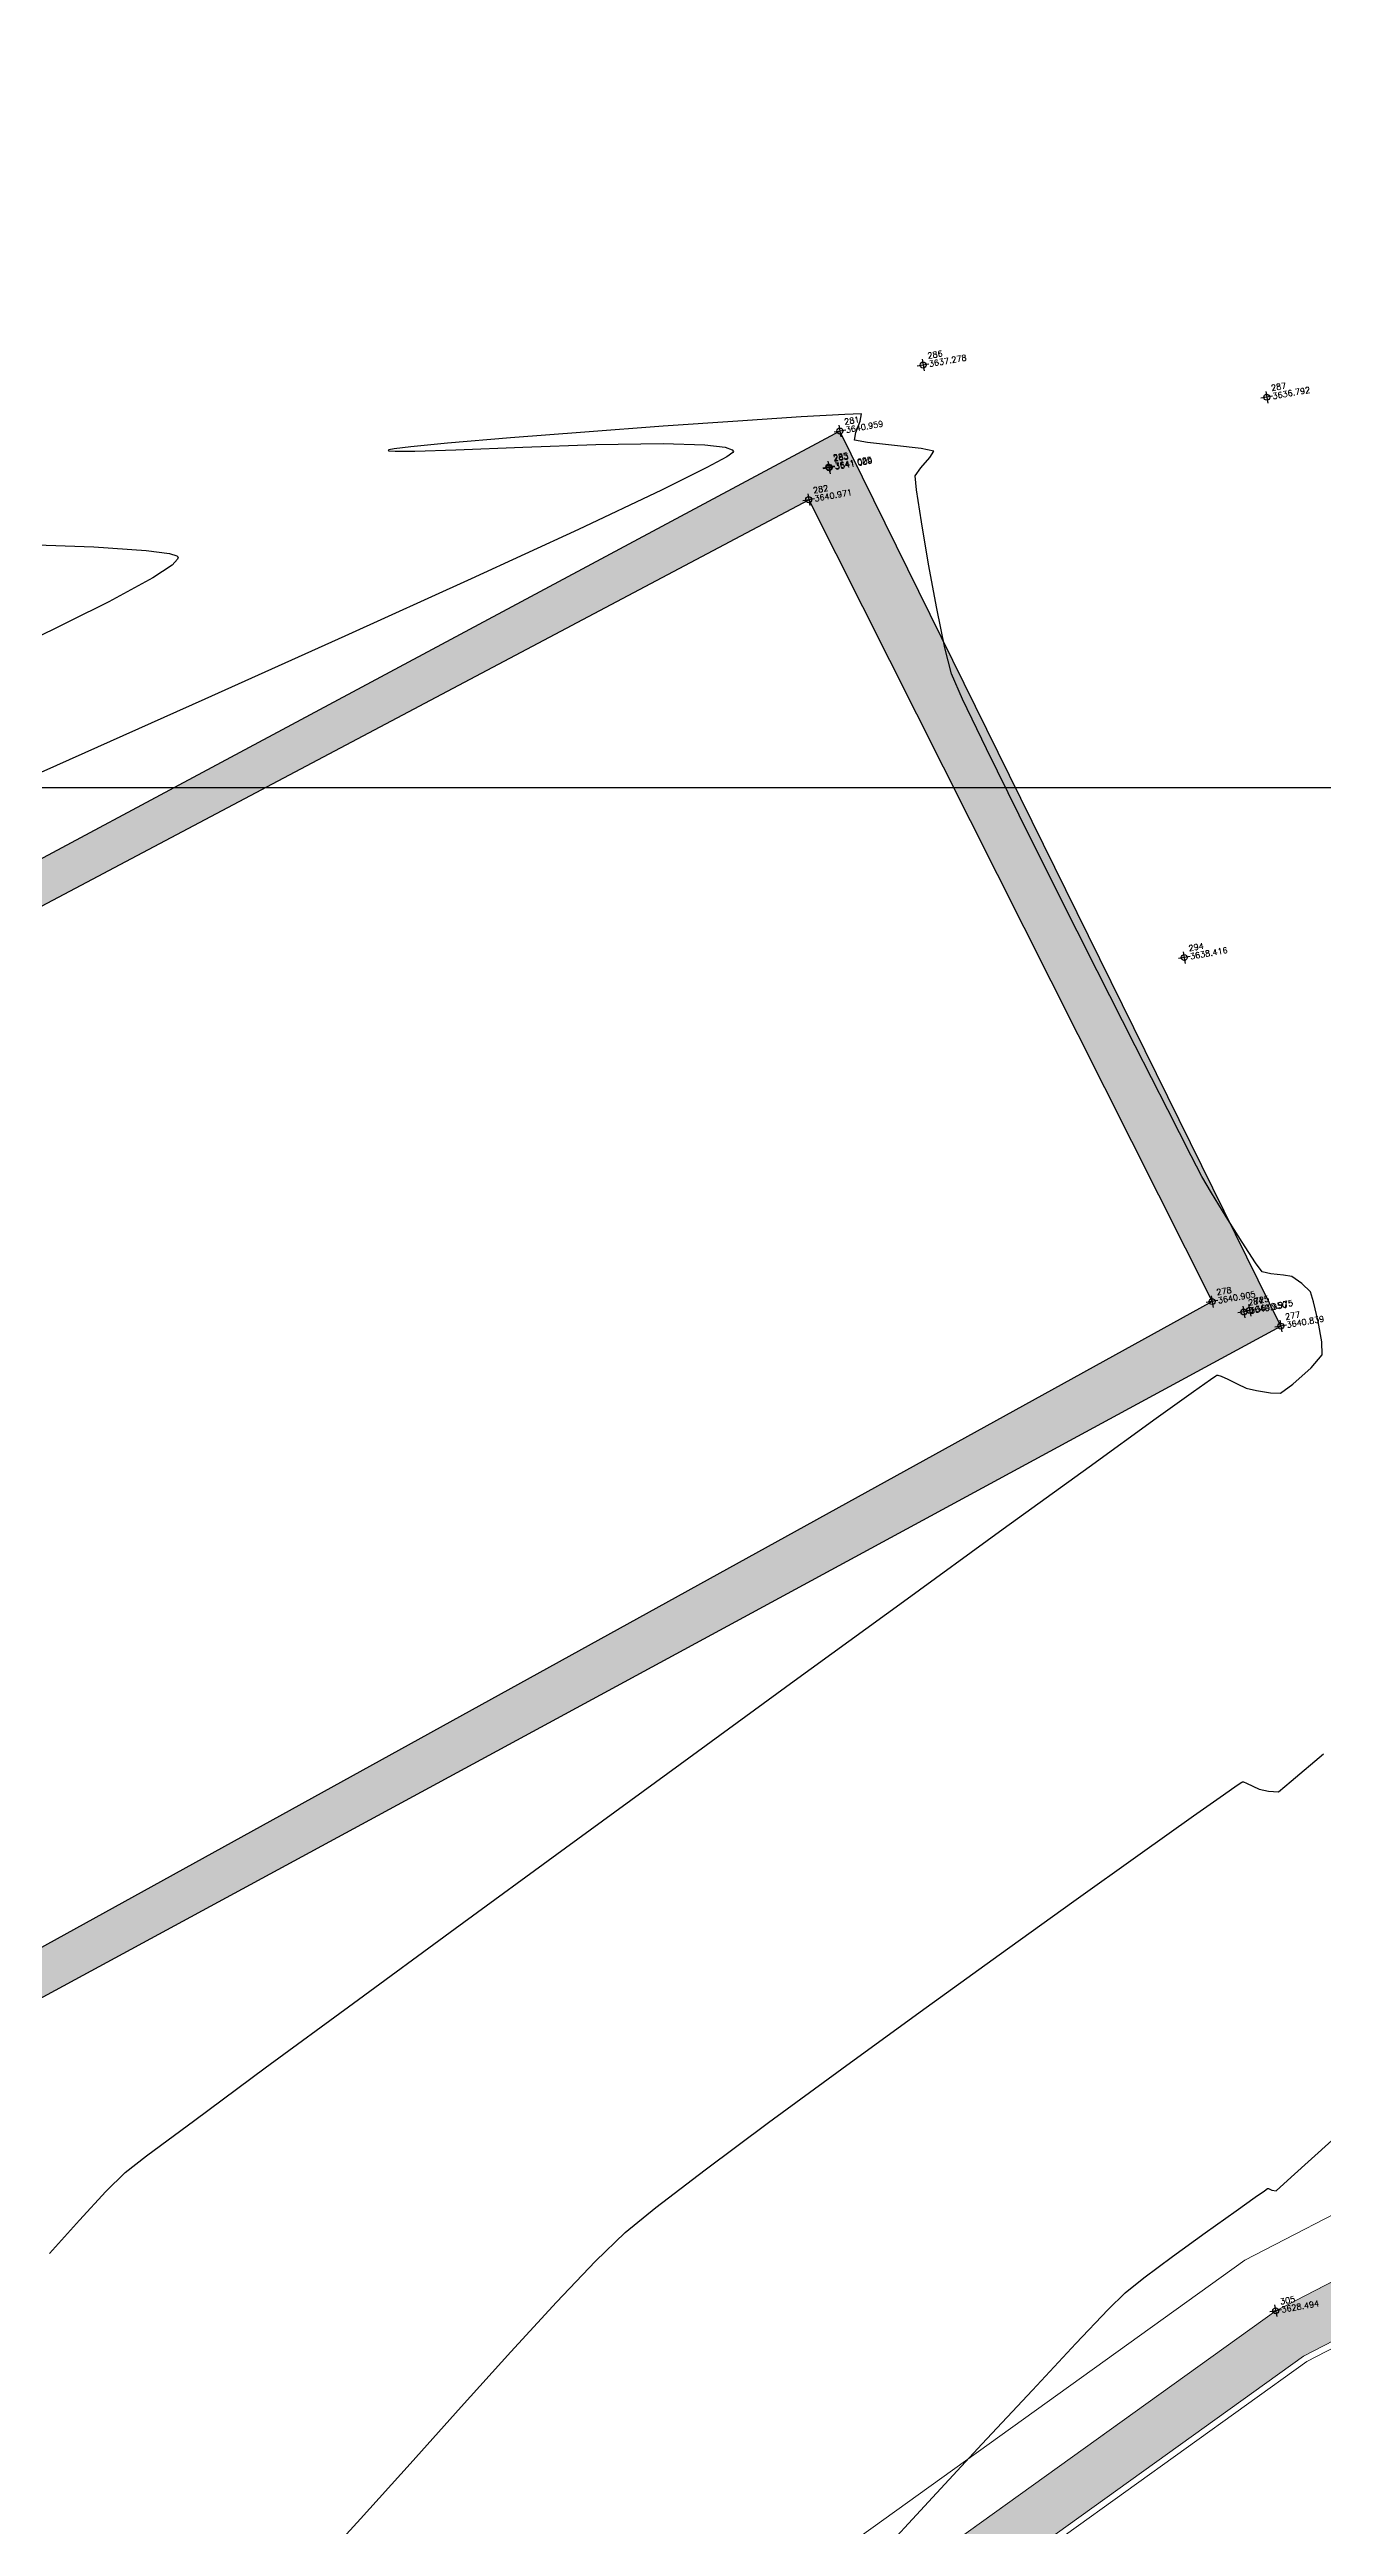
# Model space of a CAD drawing. Header units: millimetres. Extents: x 736950 to 738835, y 8500595 to 8502131.
# Drawn here: x 737802.2 to 737823.73, y 8501270.61 to 8501312.47 of the extents above; entities that cross this region are included whole.
import ezdxf

# ---------------------------------------------------------------- set-up
doc = ezdxf.new("R2010")
doc.units = ezdxf.units.MM
for name, color, linetype, lineweight in [('camino', 22, 'Continuous', 5), ('CAMINO ACTUAL', 1, 'Continuous', 13), ('CONT-MJR', 80, 'Continuous', 30), ('MURO PIEDRA', 252, 'Continuous', 30), ('pista', 251, 'Continuous', 5)]:
    doc.layers.add(name, color=color, linetype=linetype, lineweight=lineweight)
doc.layers.add('Cuadricula Coordenadas', color=5, linetype='Continuous')
doc.styles.add('5mm', font='arial.ttf', dxfattribs={"height": 3})

msp = doc.modelspace()

# ---------------------------------------------------------------- hatches: boundary and pattern name
at = {"layer": 'pista'}
h = msp.add_hatch(dxfattribs=at)
h.set_pattern_fill('HONEY', color=256, scale=3, angle=9.94991650582834, style=0)
h.set_pattern_definition([(9.94991650582834, (1479841.21072825, -18.49207214638591), (0.4979252195647159, 0.4170677100899267), [0.375, -0.75]), (129.9499165058283, (1479841.21072825, -18.49207214638591), (-0.6101538418184378, 0.222682034283025), [0.3749999999999999, -0.7499999999999998]), (69.94991650582834, (1479841.21072825, -18.49207214638591), (-0.112228622253722, 0.6397497443729518), [-0.75, 0.375])])
h.paths.add_polyline_path([(737744.7999806425, 8501250.923935566), (737743.4751223363, 8501250.754223157), (737756.465848178, 8501242.026572531), (737763.5739612179, 8501242.006896213), (737770.002546867, 8501243.455222024), (737769.8468594846, 8501244.342704736), (737763.4750639071, 8501242.907173423), (737756.7405500773, 8501242.925815564)])
h.paths.add_polyline_path([(737794.2809870465, 8501256.017245878), (737809.7820272583, 8501263.709828075), (737823.391616501, 8501273.483615467), (737837.0791595323, 8501280.557800073), (737851.5530432165, 8501285.77819753), (737870.8510758049, 8501293.050216693, -0.9976846880626209), (737871.0089264096, 8501292.63424804), (737865.2748787645, 8501289.581801567, 0.7845063948290762), (737866.1540430214, 8501286.121818589), (737883.2588851704, 8501291.348365877), (737897.4188924351, 8501296.516943583), (737903.2981396064, 8501301.44146652, -0.5512150924587264), (737904.1219025984, 8501301.177325813), (737906.855912117, 8501297.98174819, 0.5618964424650519), (737910.2738656431, 8501298.536066804), (737914.22079628, 8501308.558674501), (737925.6412323939, 8501300.72656757, 0.340189525830376), (737928.7023693406, 8501300.894137181), (737936.9171069289, 8501306.117412793, -0.358727273887905), (737938.1716059428, 8501305.962964654), (737943.1732157968, 8501301.051021611, 0.3417074120720416), (737946.0555081918, 8501300.709858142), (737955.8779356404, 8501307.072689936), (737971.8320576148, 8501314.464803053), (737988.5677626224, 8501323.411181662), (738023.1375471824, 8501336.282937778), (738044.4246208373, 8501357.728329657), (738061.4456776979, 8501362.208386911), (738078.9085143938, 8501363.070318012), (738112.0997810266, 8501372.051506756), (738118.6561313582, 8501373.365123207), (738128.3493353954, 8501376.976906104), (738155.2251721952, 8501366.826195797), (738176.6167526407, 8501363.543890122), (738193.8053773039, 8501353.328603027), (738204.7313956148, 8501340.877429372), (738207.705198212, 8501335.751671141), (738214.35685511, 8501331.742925933), (738229.9282901662, 8501313.374534177), (738233.5603594936, 8501308.186787868), (738234.53883727, 8501308.358438132), (738230.6417003467, 8501313.924784988), (738214.9478837823, 8501332.43754055), (738208.3676942562, 8501336.403214611), (738205.4657963786, 8501341.405035153), (738194.387784551, 8501354.029418997), (738176.9261677533, 8501364.406946706), (738155.4549153853, 8501367.70147717), (738128.3514754312, 8501377.93815071), (738118.4090486554, 8501374.233504975), (738111.8936108743, 8501372.928085677), (738078.7671659255, 8501363.964436961), (738061.3074614278, 8501363.102660457), (738043.958527311, 8501358.536303693), (738022.6381405202, 8501337.057350922), (737988.196920163, 8501324.233464561), (737971.4304040315, 8501315.270615296), (737955.4419368334, 8501307.862588815), (737945.5806043665, 8501301.47455489, -0.3391433520832071), (737943.8038299843, 8501301.693147572), (737938.8116631231, 8501306.59581691, 0.3560082385246841), (737936.4342009705, 8501306.876887502), (737928.158540546, 8501301.61487459, -0.3502196171718997), (737926.1502499409, 8501301.468794718), (737914.5128481541, 8501309.44969617, 0.4302069892023044), (737913.4330382891, 8501309.014522241), (737909.4507249827, 8501298.90206584, -0.5704007069138802), (737907.5397775185, 8501298.566836312), (737904.9064502402, 8501301.644734057, 0.4931454261128044), (737902.7202336333, 8501302.131411942), (737896.9620044216, 8501297.308254998), (737882.9728831241, 8501292.20205278), (737866.0373022418, 8501287.027224885, -0.7384715771871906), (737865.6977918843, 8501288.787355538), (737871.5108758068, 8501291.881875956, 0.9119586051647783), (737870.5337161538, 8501293.892406015), (737851.2416702455, 8501286.62264278), (737836.7183275839, 8501281.384406622), (737822.9200107896, 8501274.252970394), (737809.3164408724, 8501264.483505804), (737793.8201376351, 8501256.79327439), (737778.9884914039, 8501246.402265295), (737769.846859484, 8501244.34270474), (737770.0025468671, 8501243.455222024), (737779.3594973255, 8501245.563292695)])
h.paths.add_polyline_path([(738260.5182952256, 8501271.251537092), (738234.538837269, 8501308.358438132), (738233.56035949, 8501308.186787868), (738259.6897886079, 8501270.86568047), (738269.3749442189, 8501234.589470252), (738274.5057655985, 8501215.583008338), (738279.7983711922, 8501189.602392923), (738280.7089290785, 8501189.641305126), (738275.382018582, 8501215.790318219), (738270.2441657205, 8501234.822827347)])
h = msp.add_hatch(dxfattribs=at)
h.set_pattern_fill('AR-CONC', color=256, scale=0.1, angle=9.94991650582834, style=0)
h.set_pattern_definition([(59.94991650582833, (1479841.21072825, -18.49207214638591), (0.7173147616177996, 0.06212513786334364), [0.07500000000000001, -0.8250000000000001]), (4.949916505828331, (1479841.21072825, -18.49207214638591), (-0.2666336227691331, 0.7169040729334506), [0.06, -0.66]), (110.4013165058283, (1479841.270504478, -18.48689504899085), (0.4506817424667108, 0.7790288530571421), [0.06374018999999999, -0.7011421119999998]), (56.13411650582835, (1479841.176170796, -18.29508031532168), (1.07978843215245, 0.02137619624183779), [0.1124999999999999, -1.237499999999998]), (106.5855165058283, (1479841.266153166, -18.29329902119935), (0.752289432321798, 1.120964142855684), [0.09561028799999993, -1.051712999999999]), (1.134116505828333, (1479841.176170796, -18.29508031532168), (0.7522885572049924, 1.12096473051034), [0.09000000000000001, -0.9900000000000001]), (30.94991650582834, (1479841.283306076, -18.32704954408109), (0.6574964912282043, -0.293425227292985), [0.07500000000000001, -0.8250000000000001]), (335.9499165058284, (1479841.283306076, -18.32704954408109), (0.1143589702920628, 0.7562849757157031), [0.06, -0.66]), (81.40131650582836, (1479841.338097435, -18.35150168277323), (0.7718558160208798, 0.4628591428967336), [0.06374019000000002, -0.701142112]), (47.44991650582834, (1479841.21072825, -18.49207214638591), (-0.04554285905854174, 0.3299879209740469), [0, -0.652, 0, -0.67, 0, -0.6625000000000001]), (17.44991650582834, (1479841.21072825, -18.49207214638591), (0.1909634295804004, 0.4339344980096552), [0, -0.3819999999999997, 0, -0.6369999999999993, 0, -0.2524999999999997]), (337.4499165058283, (1479840.991082356, -18.53060370869935), (0.5296904964497462, 0.07002209344786473), [0, -0.25, 0, -0.7799999999999999, 0, -1.035]), (327.4499165058284, (1479840.892586439, -18.5478824339807), (0.557117696670718, 0.1993664657265957), [0, -0.325, 0, -0.518, 0, -0.735])])
h.paths.add_polyline_path([(737782.5678553759, 8501269.745840656), (737780.8543125066, 8501271.613858812), (737780.5330372917, 8501271.09555076), (737782.606291577, 8501268.803305427), (737783.1693790738, 8501269.054376086), (737797.8548099722, 8501277.26939229), (737797.5964829637, 8501277.931718605)])
h.paths.add_polyline_path([(737815.5553798168, 8501306.025338823), (737790.9109348458, 8501292.828602556), (737791.1826530054, 8501292.234478343), (737815.0279814235, 8501304.864754947), (737821.8454613093, 8501291.310866907), (737797.5964829631, 8501277.931718607), (737797.8548099734, 8501277.269392287), (737823.0063921954, 8501290.897239685)])

# ---------------------------------------------------------------- linework, layer by layer
at = {"linetype": 'Continuous', "extrusion": (-0.172787269436437, 0.9849591664230046, 0)}
for points, elevation in [([(-2195637.327162655, 0), (-2195637.127162655, 0)], 8245955.017062787), ([(-2195642.953162656, 0), (-2195642.753162655, 0)], 8245953.477062788), ([(-2195635.749162656, 0), (-2195635.549162655, 0)], 8245954.161062787), ([(-2195635.458162655, 0), (-2195635.258162654, 0)], 8245953.594062788), ([(-2195635.462162654, 0), (-2195635.262162655, 0)], 8245953.579062788), ([(-2195635.029162654, 0), (-2195634.829162654, 0)], 8245953.109062788), ([(-2195639.943162655, 0), (-2195639.743162655, 0)], 8245944.390062786), ([(-2195639.402162655, 0), (-2195639.202162654, 0)], 8245938.581062789), ([(-2195639.900162654, 0), (-2195639.700162655, 0)], 8245938.316062788), ([(-2195640.002162655, 0), (-2195639.802162655, 0)], 8245938.32606279), ([(-2195640.474162654, 0), (-2195640.274162655, 0)], 8245937.973062786), ([(-2195637.513162654, 0), (-2195637.313162655, 0)], 8245921.594062787)]:
    msp.add_lwpolyline(points, dxfattribs=dict(at, elevation=elevation))
at = {"linetype": 'Continuous', "extrusion": (0.9849591664230046, 0.172787269436437, 0)}
for points, elevation in [([(8245955.117062787, 0), (8245954.917062789, 0)], 2195637.227162654), ([(8245953.577062787, 0), (8245953.37706279, 0)], 2195642.853162655), ([(8245954.261062786, 0), (8245954.061062787, 0)], 2195635.649162654), ([(8245953.694062787, 0), (8245953.494062788, 0)], 2195635.358162654), ([(8245953.679062787, 0), (8245953.479062785, 0)], 2195635.362162654), ([(8245953.209062788, 0), (8245953.009062788, 0)], 2195634.929162654), ([(8245944.490062785, 0), (8245944.290062788, 0)], 2195639.843162655), ([(8245938.681062788, 0), (8245938.481062789, 0)], 2195639.302162655), ([(8245938.416062787, 0), (8245938.21606279, 0)], 2195639.800162654), ([(8245938.426062785, 0), (8245938.226062788, 0)], 2195639.902162654), ([(8245938.073062788, 0), (8245937.873062789, 0)], 2195640.374162655), ([(8245921.694062786, 0), (8245921.494062787, 0)], 2195637.413162655)]:
    msp.add_lwpolyline(points, dxfattribs=dict(at, elevation=elevation))
at = {"linetype": 'Continuous'}
for centre in [(737816.9617394782, 8501307.141122181), (737822.7692121434, 8501306.596386243), (737815.5553798163, 8501306.025338823), (737815.3667270807, 8501305.41658588), (737815.3732587262, 8501305.402502643), (737815.0279814239, 8501304.864754947), (737821.37460297, 8501297.125972616), (737821.8454613088, 8501291.310866907), (737822.4804975626, 8501291.16337468), (737822.3817596001, 8501291.135900786), (737823.0063921952, 8501290.897239685), (737822.9200107896, 8501274.252970394)]:
    msp.add_circle(centre, 0.05, dxfattribs=at)
at = {"layer": 'camino'}
for p, q in [((737822.3960044481, 8501275.1078092), (737836.3174031858, 8501282.302858334)), ((737822.9200107896, 8501274.252970394), (737836.7183275832, 8501281.38440662)), ((737823.4440171311, 8501273.398131585), (737837.1192519807, 8501280.465954907)), ((737808.7991226568, 8501265.343147717), (737822.3960044481, 8501275.1078092)), ((737809.3164408691, 8501264.4835058), (737822.9200107896, 8501274.252970394)), ((737809.8337590815, 8501263.623863885), (737823.4440171311, 8501273.398131585))]:
    msp.add_line(p, q, dxfattribs=at)
at = {"layer": 'CAMINO ACTUAL'}
for points in [[(737744.7999806433, 8501250.923935566), (737756.7405500774, 8501242.925815562), (737763.4750639033, 8501242.907173423), (737778.9884914034, 8501246.402265295), (737793.8201376382, 8501256.793274388), (737809.3164408694, 8501264.4835058), (737822.9200107896, 8501274.252970394), (737836.7183275832, 8501281.38440662), (737851.2416702405, 8501286.62264278), (737870.5337161538, 8501293.892406015, -0.9119586051647784), (737871.5108758068, 8501291.881875956), (737865.6977918843, 8501288.787355538, 0.7384715771871907), (737866.0373022418, 8501287.027224885), (737882.9728831139, 8501292.202052778), (737896.9620044209, 8501297.308254996)], [(737743.4751223343, 8501250.754223157), (737756.4658481785, 8501242.02657253), (737763.5739612129, 8501242.00689621), (737779.3594973226, 8501245.563292693), (737794.2809870427, 8501256.017245876), (737809.7820272604, 8501263.709828077), (737823.3916164968, 8501273.483615467), (737837.0791595408, 8501280.557800079), (737851.5530432449, 8501285.77819753), (737870.8510758049, 8501293.050216693, -0.8808834008382581), (737871.0575678862, 8501292.660141705), (737865.2748787645, 8501289.581801567, 0.7845063945546641), (737866.1540430175, 8501286.121818589), (737883.2588851263, 8501291.348365862), (737897.4188924354, 8501296.516943585)]]:
    msp.add_lwpolyline(points, format="xyb", dxfattribs=at)
at = {"layer": 'CONT-MJR', "extrusion": (0.05899626457642414, -0.998258203455413, 0), "elevation": -8442970.3949614}
msp.add_lwpolyline([(1238075.830719682, 3640.000000000013), (1238075.08939672, 3640.000000000013)], dxfattribs=at)
at = {"layer": 'CONT-MJR'}
for points, elevation in [([(737815.9217745194, 8501306.316030545), (737815.6392837375, 8501306.307576211)], 3640), ([(737811.2447336509, 8501306.00769109), (737809.9853606408, 8501305.90957373)], 3640), ([(737813.8327615858, 8501306.193498861), (737812.5708947162, 8501306.105224192)], 3640), ([(737815.802842501, 8501305.87268948), (737815.8271082292, 8501305.999546533)], 3640), ([(737816.0222384778, 8501305.831057722), (737815.802842501, 8501305.87268948)], 3640), ([(737815.8271082292, 8501305.999546533), (737815.8976822686, 8501306.194971124)], 3640), ([(737807.9302007745, 8501305.705571426), (737807.9187924376, 8501305.698457828)], 3640), ([(737807.9187924376, 8501305.698457828), (737807.9329349142, 8501305.691387672)], 3640), ([(737807.9329349142, 8501305.691387672), (737808.0394225776, 8501305.684004683)], 3640), ([(737808.0394225776, 8501305.684004683), (737808.3706274581, 8501305.687202401)], 3640), ([(737810.1950895583, 8501305.755520692), (737811.4294170556, 8501305.796880934)], 3640), ([(737811.4294170556, 8501305.796880934), (737812.5677283906, 8501305.813006464)], 3640), ([(737813.6187273471, 8501305.751599543), (737813.735439938, 8501305.708719306)], 3640), ([(737813.7445355541, 8501305.66326439), (737813.6444359949, 8501305.592142826)], 3640), ([(737813.735439938, 8501305.708719306), (737813.7551896332, 8501305.682182916)], 3640), ([(737813.7551896332, 8501305.682182916), (737813.7445355541, 8501305.66326439)], 3640), ([(737816.4772048591, 8501305.779991012), (737816.0222384778, 8501305.831057722)], 3640), ([(737816.9300008602, 8501305.729141844), (737816.4772048591, 8501305.779991012)], 3640), ([(737817.1428856943, 8501305.688162718), (737816.9300008602, 8501305.729141844)], 3640), ([(737817.0733780218, 8501305.57807584), (737817.1428856943, 8501305.688162718)], 3640), ([(737812.5422476054, 8501305.026055498), (737811.1395585143, 8501304.362749202)], 3640), ([(737816.8266736832, 8501305.267103348), (737816.9214389499, 8501305.403599411)], 3640), ([(737802.944456995, 8501304.067663973), (737803.8280161261, 8501304.009066954)], 3635), ([(737804.2686109167, 8501303.760115769), (737803.9435547721, 8501303.542528268)], 3635), ([(737804.2237069276, 8501303.955477059), (737804.3497997448, 8501303.914872166)], 3635), ([(737817.1925538201, 8501303.02401729), (737817.0550428926, 8501303.776788821)], 3640), ([(737817.4399459865, 8501301.923714804), (737817.3275054885, 8501302.36247925)], 3640), ([(737818.0314222369, 8501300.656508598), (737817.6294814352, 8501301.492635213)], 3640), ([(737802.3170641548, 8501300.3725049), (737799.7577308917, 8501299.233102929)], 3640), ([(737819.2288008307, 8501298.243539674), (737818.5848386245, 8501299.533941306)], 3640), ([(737822.0853588347, 8501292.742603801), (737821.8375706285, 8501293.148403041)], 3640), ([(737822.3534643768, 8501292.313842867), (737822.0853588347, 8501292.742603801)], 3640), ([(737822.6939973264, 8501291.811444696), (737822.5777297191, 8501291.968122434)], 3640), ([(737822.8392429671, 8501291.777815012), (737822.6939973264, 8501291.811444696)], 3640), ([(737823.1920706652, 8501291.734122608), (737823.049746134, 8501291.756805222)], 3640), ([(737823.5597898602, 8501291.306981301), (737823.5080948996, 8501291.478017664)], 3640), ([(737823.6974457962, 8501290.631389199), (737823.6362744513, 8501290.976940801)], 3640), ([(737823.5199607626, 8501290.189396301), (737823.7032010171, 8501290.413819525)], 3640), ([(737823.7032010171, 8501290.413819525), (737823.6974457962, 8501290.631389199)], 3640), ([(737821.9988773507, 8501290.050287498), (737822.108925929, 8501290.001512567)], 3640), ([(737823.2119654701, 8501289.915022152), (737823.5199607626, 8501290.189396301)], 3640), ([(737822.2709887408, 8501289.918667797), (737822.4228111919, 8501289.848265614)], 3640), ([(737822.4228111919, 8501289.848265614), (737822.5937034668, 8501289.809104815)], 3640), ([(737822.5937034668, 8501289.809104815), (737822.8315026509, 8501289.76916844)], 3640), ([(737822.8315026509, 8501289.76916844), (737823.0005214785, 8501289.766049586)], 3640), ([(737823.1832648994, 8501283.202634485), (737823.727525971, 8501283.666123653)], 3635), ([(737810.9199750877, 8501282.078054117), (737812.8556160736, 8501283.491619801)], 3640), ([(737822.038766786, 8501282.975826908), (737822.2708899115, 8501283.137820499)], 3635), ([(737822.2708899115, 8501283.137820499), (737822.345390689, 8501283.188268114)], 3635), ([(737822.345390689, 8501283.188268114), (737822.3567186351, 8501283.194931144)], 3635), ([(737822.3739155339, 8501283.192996895), (737822.4277822436, 8501283.172910506)], 3635), ([(737822.4277822436, 8501283.172910506), (737822.5312775745, 8501283.122081622)], 3635), ([(737822.8015094443, 8501283.037000893), (737822.9655350847, 8501283.024749752)], 3635), ([(737809.0548905077, 8501280.713861372), (737810.9199750877, 8501282.078054117)], 3640), ([(737818.2442686751, 8501280.266852697), (737819.5098951956, 8501281.175882421)], 3635), ([(737803.8374652249, 8501276.870344307), (737804.6516496912, 8501277.477283036)], 3640), ([(737823.1830095919, 8501276.51086949), (737823.8672453519, 8501277.128845312)], 3630), ([(737803.1506424363, 8501276.267648404), (737803.4781744106, 8501276.592659643)], 3640), ([(737822.7828065095, 8501276.31820266), (737822.7896206897, 8501276.322843274)], 3630), ([(737822.7896206897, 8501276.322843274), (737822.7970625187, 8501276.320034228)], 3630), ([(737822.8314997264, 8501276.304680914), (737822.854933213, 8501276.294211026)], 3630), ([(737821.7297476605, 8501275.572601402), (737822.2504475913, 8501275.943518551)], 3630), ([(737810.7672955435, 8501274.40056267), (737811.4266153219, 8501275.092168298)], 3635), ([(737820.0895320567, 8501274.272419555), (737820.3753031802, 8501274.559208184)], 3630), ([(737809.9945313457, 8501273.56015288), (737810.7672955435, 8501274.40056267)], 3635), ([(737809.1540746165, 8501272.629974773), (737809.9945313457, 8501273.56015288)], 3635), ([(737806.684068102, 8501269.891189033), (737807.4530911079, 8501270.736457003)], 3635)]:
    msp.add_lwpolyline(points, dxfattribs=dict(at, elevation=elevation))
at = {"layer": 'CONT-MJR', "extrusion": (0.98076662008619, -0.1951841103284572, 0), "elevation": -935694.6820795452}
msp.add_lwpolyline([(8481807.28273493, 3640.000000000013), (8481807.406168396, 3640.000000000013)], dxfattribs=at)
at = {"layer": 'CONT-MJR', "extrusion": (0.08450793291851284, -0.9964228064801809, 0), "elevation": -8408544.296414545}
msp.add_lwpolyline([(1453598.485788165, 3640.000000000011), (1453597.420474626, 3640.000000000011)], dxfattribs=at)
at = {"layer": 'CONT-MJR', "extrusion": (0.07334734388434384, -0.9973064559828699, 0), "elevation": -8424290.87066708}
msp.add_lwpolyline([(1359373.462624572, 3640.000000000013), (1359372.132881785, 3640.000000000013)], dxfattribs=at)
at = {"layer": 'CONT-MJR', "extrusion": (0.06581358515807126, -0.9978319357530312, 0), "elevation": -8434316.641974952}
msp.add_lwpolyline([(1295716.7128982, 3640), (1295715.644090533, 3640)], dxfattribs=at)
at = {"layer": 'CONT-MJR', "extrusion": (0.1975041953940056, -0.9803020416186874, 0), "elevation": -8188127.177986652}
msp.add_lwpolyline([(2402318.254831241, 3640.00000000001), (2402318.163475634, 3640.00000000001)], dxfattribs=at)
at = {"layer": 'CONT-MJR', "extrusion": (0.1236307227557324, -0.9923282946640669, 0), "elevation": -8344870.472394776}
msp.add_lwpolyline([(1783170.632672349, 3640.000000000003), (1783170.345012709, 3640.000000000003)], dxfattribs=at)
at = {"layer": 'CONT-MJR', "extrusion": (0.09711947755700741, -0.9952727299986944, 0), "elevation": -8389462.234351642}
msp.add_lwpolyline([(1559963.481612169, 3640.000000000013), (1559962.860025487, 3640.000000000013)], dxfattribs=at)
at = {"layer": 'CONT-MJR', "extrusion": (0.03391777436511875, -0.9994246267638781, 0), "elevation": -8471389.445598263}
msp.add_lwpolyline([(1025729.223545045, 3640.00000000001), (1025729.918341487, 3640.00000000001)], dxfattribs=at)
at = {"layer": 'CONT-MJR', "extrusion": (0.03957053224574521, -0.9992167797719314, 0), "elevation": -8465451.818771943}
msp.add_lwpolyline([(1073632.389798851, 3640.00000000001), (1073633.520750061, 3640.00000000001)], dxfattribs=at)
at = {"layer": 'CONT-MJR', "extrusion": (-0.02820485925156738, -0.9996021638204868, 0), "elevation": -8518733.585607767}
msp.add_lwpolyline([(497740.90528487, 3640.00000000001), (497741.6124966813, 3640.00000000001)], dxfattribs=at)
at = {"layer": 'CONT-MJR', "extrusion": (0.1196341611278889, 0.9928180434960004, 0), "elevation": 8528517.45680953}
msp.add_lwpolyline([(284532.2552321793, 3640.000000000003), (284531.908674719, 3640.000000000003)], dxfattribs=at)
at = {"layer": 'CONT-MJR', "extrusion": (0.482488767874745, -0.8759021571355505, 0), "elevation": -7090325.110401331}
msp.add_lwpolyline([(4748037.023205205, 3640.000000000013), (4748036.639205189, 3640.000000000013)], dxfattribs=at)
at = {"layer": 'CONT-MJR', "extrusion": (-0.754133542903014, 0.6567210971702888, 0), "elevation": 5026574.123052961}
msp.add_lwpolyline([(-6895659.501475154, 3640), (-6895659.732835274, 3640)], dxfattribs=at)
at = {"layer": 'CONT-MJR', "extrusion": (0.4452395404684925, -0.8954114984762066, 0), "elevation": -7283662.955121449}
msp.add_lwpolyline([(4445763.832527986, 3640), (4445762.977231905, 3640)], dxfattribs=at)
at = {"layer": 'CONT-MJR', "extrusion": (0.9942826724937484, 0.106779994281184, 0), "elevation": 1641367.814039862}
msp.add_lwpolyline([(8373916.205532398, 3640.00000000001), (8373916.444127925, 3640.00000000001)], dxfattribs=at)
at = {"layer": 'CONT-MJR', "extrusion": (0.9884808982804071, 0.1513456763001826, 0), "elevation": 2015953.623960671}
msp.add_lwpolyline([(8291711.695090904, 3640.000000000013), (8291712.24200912, 3640.000000000013)], dxfattribs=at)
at = {"layer": 'CONT-MJR', "extrusion": (0.4183954853099807, -0.9082649491597846, 0), "elevation": -7412739.925021566}
msp.add_lwpolyline([(4227035.361780945, 3640.000000000006), (4227033.364888016, 3640.000000000006)], dxfattribs=at)
at = {"layer": 'CONT-MJR', "extrusion": (0.9860837809473278, 0.166249141208677, 0), "elevation": 2140883.883329344}
msp.add_lwpolyline([(8260336.319427731, 3640.000000000013), (8260337.041947388, 3640.000000000013)], dxfattribs=at)
at = {"layer": 'CONT-MJR', "extrusion": (0.03364544436324826, 0.9994338317635639, 0), "elevation": 8521314.607251354}
msp.add_lwpolyline([(-451353.4567922779, 3635.000000000013), (-451355.0708414508, 3635.000000000013)], dxfattribs=at)
at = {"layer": 'CONT-MJR', "extrusion": (-0.1342085146385838, -0.9909531142281682, 0), "elevation": -8523413.23863802}
msp.add_lwpolyline([(-409818.3824858699, 3635.000000000003), (-409817.9831826171, 3635.000000000003)], dxfattribs=at)
at = {"layer": 'CONT-MJR', "extrusion": (0.7254973241192645, -0.6882249869743085, 0), "elevation": -5315534.646969328}
msp.add_lwpolyline([(6675448.598518722, 3635.00000000001), (6675448.462643375, 3635.00000000001)], dxfattribs=at)
at = {"layer": 'CONT-MJR', "extrusion": (0.7436084700372407, 0.6686153178688582, 0), "elevation": 6232739.583083435}
msp.add_lwpolyline([(5828334.30759332, 3635.00000000001), (5828334.278245484, 3635.00000000001)], dxfattribs=at)
at = {"layer": 'CONT-MJR', "extrusion": (0.9781715745928308, -0.2077988706864941, 0), "elevation": -1044862.086559109}
msp.add_lwpolyline([(8469048.729909265, 3635.00000000001), (8469048.694786698, 3635.00000000001)], dxfattribs=at)
at = {"layer": 'CONT-MJR', "extrusion": (0.4797351351222534, -0.877413357619562, 0), "elevation": -7105206.810837827}
msp.add_lwpolyline([(4725733.039069438, 3635), (4725732.191879772, 3635)], dxfattribs=at)
at = {"layer": 'CONT-MJR', "extrusion": (-0.4133759429441978, 0.9105604481828735, 0), "elevation": 7435958.124132351}
msp.add_lwpolyline([(-4186054.352255283, 3640.000000000013), (-4186052.007675459, 3640.000000000013)], dxfattribs=at)
at = {"layer": 'CONT-MJR', "extrusion": (0.4414630493510621, -0.8972794303101247, 0), "elevation": -7302331.584265186}
msp.add_lwpolyline([(4415026.841094879, 3635.000000000013), (4415025.334040152, 3635.000000000013)], dxfattribs=at)
at = {"layer": 'CONT-MJR', "extrusion": (0.9798203332629851, 0.1998802504611519, 0), "elevation": 2422170.865181969}
msp.add_lwpolyline([(8182273.801757446, 3640.000000000003), (8182274.47692004, 3640.000000000003)], dxfattribs=at)
at = {"layer": 'CONT-MJR', "extrusion": (0.4102420163315652, -0.9119766927044857, 0), "elevation": -7450310.280897547}
msp.add_lwpolyline([(4160454.46473891, 3640.000000000013), (4160451.870143557, 3640.000000000013)], dxfattribs=at)
at = {"layer": 'CONT-MJR', "extrusion": (0.9154242572978626, 0.4024902845419464, 0), "elevation": 4097107.412236937}
msp.add_lwpolyline([(7485333.177330761, 3640.000000000013), (7485333.64823765, 3640.000000000013)], dxfattribs=at)
at = {"layer": 'CONT-MJR', "extrusion": (0.4081492008828344, -0.9129152369298608, 0), "elevation": -7459833.217657986}
msp.add_lwpolyline([(4143352.67750105, 3640.000000000003), (4143349.930592842, 3640.000000000003)], dxfattribs=at)
at = {"layer": 'CONT-MJR', "extrusion": (0.8969274196209991, 0.4421777967424603, 0), "elevation": 4420855.616813602}
msp.add_lwpolyline([(7298801.6581636, 3640.000000000013), (7298802.90973343, 3640.000000000013)], dxfattribs=at)
at = {"layer": 'CONT-MJR', "extrusion": (0.8934209763770082, 0.4492203901978997, 0), "elevation": 4478139.689936581}
msp.add_lwpolyline([(7263793.235919641, 3640), (7263794.735357936, 3640)], dxfattribs=at)
at = {"layer": 'CONT-MJR', "extrusion": (0.8924120245370644, 0.4512214295239731, 0), "elevation": 4494406.69461588}
msp.add_lwpolyline([(7253738.006735264, 3640.000000000009), (7253739.430126311, 3640.000000000009)], dxfattribs=at)
at = {"layer": 'CONT-MJR', "extrusion": (0.891479621686751, 0.4530607951668819, 0), "elevation": 4509355.739745797}
msp.add_lwpolyline([(7244453.038683034, 3640), (7244454.252694633, 3640)], dxfattribs=at)
at = {"layer": 'CONT-MJR', "extrusion": (0.8902525648861402, 0.4554672004806147, 0), "elevation": 4528907.951736033}
msp.add_lwpolyline([(7232245.099488645, 3640.000000000009), (7232245.970786972, 3640.000000000009)], dxfattribs=at)
at = {"layer": 'CONT-MJR', "extrusion": (0.8867024765580855, 0.4623404785066497, 0), "elevation": 4584720.375972327}
msp.add_lwpolyline([(7196993.108177151, 3640), (7196993.503437358, 3640)], dxfattribs=at)
at = {"layer": 'CONT-MJR', "extrusion": (0.8612958338763226, 0.5081038147340468, 0), "elevation": 4955022.353718556}
msp.add_lwpolyline([(6947238.281017149, 3640.000000000007), (6947238.602434401, 3640.000000000007)], dxfattribs=at)
at = {"layer": 'CONT-MJR', "extrusion": (0.8389454987102414, 0.5442154446483711, 0), "elevation": 5245527.31895051}
msp.add_lwpolyline([(6730586.187667055, 3640.000000000003), (6730586.599756318, 3640.000000000003)], dxfattribs=at)
at = {"layer": 'CONT-MJR', "extrusion": (-0.09931404520321932, -0.995056139333542, 0), "elevation": -8532538.746589147}
msp.add_lwpolyline([(-110122.3184294214, 3640.00000000001), (-110122.5299784576, 3640.00000000001)], dxfattribs=at)
at = {"layer": 'CONT-MJR', "extrusion": (-0.5686784305476755, -0.8225599325458497, 0), "elevation": -7412406.090260912}
msp.add_lwpolyline([(-4227597.240487476, 3640.00000000001), (-4227597.445888365, 3640.00000000001)], dxfattribs=at)
at = {"layer": 'CONT-MJR', "extrusion": (0.6876632277323033, 0.7260298101488605, 0), "elevation": 6679565.132878599}
msp.add_lwpolyline([(5310343.676161242, 3640), (5310343.878728257, 3640)], dxfattribs=at)
at = {"layer": 'CONT-MJR', "extrusion": (0.9741829234398959, 0.2257601197689668, 0), "elevation": 2638027.656113894}
msp.add_lwpolyline([(8115241.34443571, 3640.00000000001), (8115241.6832227, 3640.00000000001)], dxfattribs=at)
at = {"layer": 'CONT-MJR', "extrusion": (0.5782505361425058, -0.815859251005285, 0), "elevation": -6509210.227068907}
msp.add_lwpolyline([(5517833.904166831, 3640), (5517834.253879675, 3640)], dxfattribs=at)
at = {"layer": 'CONT-MJR', "extrusion": (-0.5642434110557962, 0.825608486560137, 0), "elevation": 6602426.068256095}
msp.add_lwpolyline([(-5405948.820205268, 3640.000000000003), (-5405948.931133547, 3640.000000000003)], dxfattribs=at)
at = {"layer": 'CONT-MJR', "extrusion": (0.4997633894373537, -0.8661619678663385, 0), "elevation": -6994757.748403985}
msp.add_lwpolyline([(4887706.811374212, 3640), (4887706.827951426, 3640)], dxfattribs=at)
at = {"layer": 'CONT-MJR', "extrusion": (-0.04417588279794271, -0.9990237691762006, 0), "elevation": -8525584.78044581}
msp.add_lwpolyline([(361549.6456801287, 3640), (361549.6654359197, 3640)], dxfattribs=at)
at = {"layer": 'CONT-MJR', "extrusion": (-0.2755540262062857, -0.9612855864109822, 0), "elevation": -8375477.413654697}
msp.add_lwpolyline([(-1633307.105998794, 3640.00000000001), (-1633307.048446422, 3640.00000000001)], dxfattribs=at)
at = {"layer": 'CONT-MJR', "extrusion": (-0.4551662278272264, -0.8904064830432972, 0), "elevation": -7905435.437705295}
msp.add_lwpolyline([(-3212538.512533465, 3640), (-3212538.330523547, 3640)], dxfattribs=at)
at = {"layer": 'CONT-MJR', "extrusion": (0.5833768650630715, -0.8122015964704717, 0), "elevation": -6474333.130041837}
msp.add_lwpolyline([(5558714.839029851, 3640), (5558715.615625084, 3640)], dxfattribs=at)
at = {"layer": 'CONT-MJR', "extrusion": (-0.5759552424086051, 0.8174812283728876, 0), "elevation": 6524691.775584089}
msp.add_lwpolyline([(-5499518.860778957, 3640.000000000013), (-5499519.119431981, 3640.000000000013)], dxfattribs=at)
at = {"layer": 'CONT-MJR', "extrusion": (-0.5858506415320649, 0.8104190433451498, 0), "elevation": 6457353.926172772}
msp.add_lwpolyline([(-5578428.522585453, 3640.000000000009), (-5578429.923602966, 3640.000000000009)], dxfattribs=at)
at = {"layer": 'CONT-MJR', "extrusion": (-0.5871985315918722, 0.8094429470298381, 0), "elevation": 6448061.349843864}
msp.add_lwpolyline([(-5589165.351364559, 3640.000000000013), (-5589167.141721893, 3640.000000000013)], dxfattribs=at)
at = {"layer": 'CONT-MJR', "extrusion": (0.5880363374805997, -0.8088345107637299, 0), "elevation": -6442270.709708274}
msp.add_lwpolyline([(5595836.78003446, 3640), (5595838.864645693, 3640)], dxfattribs=at)
at = {"layer": 'CONT-MJR', "extrusion": (0.5886662694351549, -0.8083761644366426, 0), "elevation": -6437909.402110766}
msp.add_lwpolyline([(5600851.55257311, 3640.000000000013), (5600853.8363508, 3640.000000000013)], dxfattribs=at)
at = {"layer": 'CONT-MJR', "extrusion": (-0.5892157158942939, 0.8079757670519425, 0), "elevation": 6434100.120149691}
msp.add_lwpolyline([(-5605224.746492286, 3640), (-5605227.134348483, 3640)], dxfattribs=at)
at = {"layer": 'CONT-MJR', "extrusion": (0.5768589165063823, -0.8168437980710161, 0), "elevation": -6518601.05259339}
msp.add_lwpolyline([(5506725.620499833, 3635.000000000006), (5506726.242796429, 3635.000000000006)], dxfattribs=at)
at = {"layer": 'CONT-MJR', "extrusion": (-0.1117718255056193, -0.9937338974912457, 0), "elevation": -8530481.03468506}
msp.add_lwpolyline([(-217004.8556395129, 3635.000000000006), (-217004.8383341769, 3635.000000000006)], dxfattribs=at)
at = {"layer": 'CONT-MJR', "extrusion": (-0.4272448988468338, -0.9041359391205278, 0), "elevation": -8001546.512055362}
msp.add_lwpolyline([(-2965037.980341124, 3635.000000000003), (-2965037.861338412, 3635.000000000003)], dxfattribs=at)
at = {"layer": 'CONT-MJR', "extrusion": (-0.2059990058960441, -0.9785522007383365, 0), "elevation": -8470939.988595096}
msp.add_lwpolyline([(-1029257.894493003, 3635), (-1029257.728291096, 3635)], dxfattribs=at)
at = {"layer": 'CONT-MJR', "extrusion": (0.6326882939454248, -0.7744065616357003, 0), "elevation": -6116637.403390254}
msp.add_lwpolyline([(5950037.199112003, 3635), (5950037.480268989, 3635)], dxfattribs=at)
at = {"layer": 'CONT-MJR', "extrusion": (-0.5795185115148433, 0.8149590755440548, 0), "elevation": 6500616.187277827}
msp.add_lwpolyline([(-5527943.896727091, 3635), (-5527945.000453808, 3635)], dxfattribs=at)
at = {"layer": 'CONT-MJR', "extrusion": (0.581516705195218, -0.8135344624408349, 0), "elevation": -6487030.841056895}
msp.add_lwpolyline([(5543878.617698224, 3635.000000000006), (5543879.995710371, 3635.000000000006)], dxfattribs=at)
at = {"layer": 'CONT-MJR', "extrusion": (0.5911272000914994, -0.8065783491465565, 0), "elevation": -6420809.962998185}
msp.add_lwpolyline([(5620436.94549107, 3640.000000000003), (5620439.075055702, 3640.000000000003)], dxfattribs=at)
at = {"layer": 'CONT-MJR', "extrusion": (0.5854298627313375, -0.8107230574137925, 0), "elevation": -6460243.096411476}
msp.add_lwpolyline([(5575067.95802705, 3635), (5575069.602473378, 3635)], dxfattribs=at)
at = {"layer": 'CONT-MJR', "extrusion": (0.592198661450026, -0.8057919988289769, 0), "elevation": -6413334.447147021}
msp.add_lwpolyline([(5628963.709597285, 3640.000000000004), (5628965.562891218, 3640.000000000004)], dxfattribs=at)
at = {"layer": 'CONT-MJR', "extrusion": (0.5880289397932033, -0.8088398889555841, 0), "elevation": -6442316.112362059}
msp.add_lwpolyline([(5595772.367921772, 3635.000000000013), (5595774.004528098, 3635.000000000013)], dxfattribs=at)
at = {"layer": 'CONT-MJR', "extrusion": (-0.5939621745893687, 0.8044929677486735, 0), "elevation": 6400989.892038386}
msp.add_lwpolyline([(-5642995.911019097, 3640.000000000001), (-5642997.392959541, 3640.000000000001)], dxfattribs=at)
at = {"layer": 'CONT-MJR', "extrusion": (0.5916428754347343, -0.8062001661791689, 0), "elevation": -6417208.676246713}
msp.add_lwpolyline([(5624546.27736326, 3635), (5624547.812109017, 3635)], dxfattribs=at)
at = {"layer": 'CONT-MJR', "extrusion": (0.5972498704420062, -0.8020552301786996, 0), "elevation": -6377834.503984762}
msp.add_lwpolyline([(5669153.36533091, 3635.000000000003), (5669154.704228704, 3635.000000000003)], dxfattribs=at)
at = {"layer": 'CONT-MJR', "extrusion": (-0.611517618117382, 0.7912308150799259, 0), "elevation": 6275292.182018052}
msp.add_lwpolyline([(-5782453.260305026, 3640.000000000003), (-5782453.714396052, 3640.000000000003)], dxfattribs=at)
at = {"layer": 'CONT-MJR', "extrusion": (0.6074211618263113, -0.7943799671225188, 0), "elevation": -6305080.455685853}
msp.add_lwpolyline([(5749958.366981838, 3635.000000000003), (5749959.416134126, 3635.000000000003)], dxfattribs=at)
at = {"layer": 'CONT-MJR', "extrusion": (0.7336365106058573, -0.6795421034093927, 0), "elevation": -5235695.827630823}
msp.add_lwpolyline([(6738214.304022912, 3640.000000000003), (6738214.961583596, 3640.000000000003)], dxfattribs=at)
at = {"layer": 'CONT-MJR', "extrusion": (0.5767213245030198, -0.8169409488227913, 0), "elevation": -6519522.60997648}
msp.add_lwpolyline([(5505624.331454902, 3630), (5505624.72942263, 3630)], dxfattribs=at)
at = {"layer": 'CONT-MJR', "extrusion": (-0.5743591660542373, 0.8186034133629552, 0), "elevation": 6535398.533990869}
msp.add_lwpolyline([(-5486769.971953874, 3630.000000000013), (-5486770.16320134, 3630.000000000013)], dxfattribs=at)
at = {"layer": 'CONT-MJR', "extrusion": (-0.5717450023725298, 0.8204313818120539, 0), "elevation": 6552867.388202889}
msp.add_lwpolyline([(-5465895.152169818, 3630.00000000001), (-5465895.213950676, 3630.00000000001)], dxfattribs=at)
at = {"layer": 'CONT-MJR', "extrusion": (0.4071988298343329, 0.9133395387157781, 0), "elevation": 8064992.372224394}
msp.add_lwpolyline([(2787827.036493198, 3630.000000000013), (2787826.998788483, 3630.000000000013)], dxfattribs=at)
at = {"layer": 'CONT-MJR', "extrusion": (-0.140893964022173, -0.990024692066879, 0), "elevation": -8520428.23212943}
msp.add_lwpolyline([(-467315.6715839615, 3630.000000000003), (-467315.5952065942, 3630.000000000003)], dxfattribs=at)
at = {"layer": 'CONT-MJR', "extrusion": (-0.6692976029840746, 0.7429944270583544, 0), "elevation": 5822577.782643731}
msp.add_lwpolyline([(-6238082.164371938, 3630.000000000013), (-6238082.504160356, 3630.000000000013)], dxfattribs=at)
at = {"layer": 'CONT-MJR', "extrusion": (-0.7429225930958645, 0.669377338029692, 0), "elevation": 5142431.057076891}
msp.add_lwpolyline([(-6809657.504830364, 3640), (-6809658.260854277, 3640)], dxfattribs=at)
at = {"layer": 'CONT-MJR', "extrusion": (0.6320847314587524, -0.7748992787819053, 0), "elevation": -6121272.658937668}
msp.add_lwpolyline([(5945256.419377625, 3635.00000000001), (5945257.085243549, 3635.00000000001)], dxfattribs=at)
at = {"layer": 'CONT-MJR', "extrusion": (-0.6952545452393006, 0.718763603227162, 0), "elevation": 5597440.369388415}
msp.add_lwpolyline([(-6440862.147655865, 3635), (-6440862.843466658, 3635)], dxfattribs=at)
at = {"layer": 'CONT-MJR', "extrusion": (0.5859299282604339, -0.8103617211892, 0), "elevation": -6456796.472136939}
msp.add_lwpolyline([(5579053.590283581, 3630), (5579054.273225625, 3630)], dxfattribs=at)
at = {"layer": 'CONT-MJR', "extrusion": (0.5966427584788858, -0.8025069586955034, 0), "elevation": -6382116.821770357}
msp.add_lwpolyline([(5664330.293199014, 3630.000000000006), (5664330.897743533, 3630.000000000006)], dxfattribs=at)
at = {"layer": 'CONT-MJR', "extrusion": (0.6244678916070323, -0.7810504800279352, 0), "elevation": -6179179.441168548}
msp.add_lwpolyline([(5885047.958266184, 3630.000000000013), (5885048.362674367, 3630.000000000013)], dxfattribs=at)
at = {"layer": 'CONT-MJR', "extrusion": (-0.724640553358443, 0.6891270335927691, 0), "elevation": 5323803.563153527}
msp.add_lwpolyline([(-6668819.069860014, 3630.000000000003), (-6668819.862642379, 3630.000000000003)], dxfattribs=at)
at = {"layer": 'CONT-MJR', "extrusion": (0.7295092108255058, -0.6839709871922549, 0), "elevation": -5276378.410875129}
msp.add_lwpolyline([(6706403.55238368, 3630), (6706404.62772905, 3630)], dxfattribs=at)
at = {"layer": 'CONT-MJR', "extrusion": (0.7319882656521765, -0.6813172381112331, 0), "elevation": -5251989.072417073}
msp.add_lwpolyline([(6725519.435618584, 3630), (6725520.688049752, 3630)], dxfattribs=at)
at = {"layer": 'CONT-MJR', "extrusion": (0.7442262171613176, -0.6679276440526737, 0), "elevation": -5129138.083464582}
msp.add_lwpolyline([(6819671.809350835, 3635), (6819673.100504728, 3635)], dxfattribs=at)
at = {"layer": 'CONT-MJR', "extrusion": (-0.7336402981631194, 0.6795380143237972, 0), "elevation": 5235644.507809266}
msp.add_lwpolyline([(-6738249.746066876, 3630), (-6738251.070086237, 3630)], dxfattribs=at)
at = {"layer": 'CONT-MJR', "extrusion": (0.7435955181296989, -0.6686297222061136, 0), "elevation": -5135571.975554975}
msp.add_lwpolyline([(6814826.810438496, 3635.000000000003), (6814828.064624647, 3635.000000000003)], dxfattribs=at)
at = {"layer": 'CONT-MJR', "extrusion": (0.7350116974504233, -0.6780544259947334, 0), "elevation": -5222020.279550917}
msp.add_lwpolyline([(6748812.476216991, 3630.000000000003), (6748813.766320908, 3630.000000000003)], dxfattribs=at)
at = {"layer": 'Cuadricula Coordenadas', "color": 8}
msp.add_line((736950.2264744169, 8501300), (738552.8979275209, 8501300), dxfattribs=at)
at = {"layer": 'MURO PIEDRA'}
msp.add_lwpolyline([(737797.854809973, 8501277.269392287), (737823.0063921952, 8501290.897239685), (737815.5553798163, 8501306.025338823), (737790.9109348458, 8501292.828602556), (737791.1826530054, 8501292.234478343), (737815.0279814239, 8501304.864754947), (737821.8454613088, 8501291.310866907), (737797.5964829633, 8501277.931718607)], close=True, dxfattribs=at)
msp.add_lwpolyline([(737797.854809973, 8501277.269392287), (737823.0063921952, 8501290.897239685), (737815.5553798163, 8501306.025338823), (737790.9109348458, 8501292.828602556), (737791.1826530054, 8501292.234478343), (737815.0279814239, 8501304.864754947), (737821.8454613088, 8501291.310866907), (737797.5964829633, 8501277.931718607)], close=True, dxfattribs=at)

# ---------------------------------------------------------------- texts
at = {"color": 2, "char_height": 0.1, "attachment_point": 1, "rotation": 9.94991650582834, "style": '5mm'}
for s, insert, width in [('\\Ftxt.shx;\\W1.0000000000;\\T1.0000000000;\\o\\l286', (737817.0274058137, 8501307.345543148), 0.4), ('\\Ftxt.shx;\\W1.0000000000;\\T1.0000000000;\\o\\l287', (737822.8348784789, 8501306.800807212), 0.4), ('\\Ftxt.shx;\\W1.0000000000;\\T1.0000000000;\\o\\l281', (737815.6210461518, 8501306.22975979), 0.3666666666666667), ('\\Ftxt.shx;\\W1.0000000000;\\T1.0000000000;\\o\\l285', (737815.4323934162, 8501305.621006848), 0.4), ('\\Ftxt.shx;\\W1.0000000000;\\T1.0000000000;\\o\\l283', (737815.4389250617, 8501305.60692361), 0.4), ('\\Ftxt.shx;\\W1.0000000000;\\T1.0000000000;\\o\\l282', (737815.0936477594, 8501305.069175914), 0.4), ('\\Ftxt.shx;\\W1.0000000000;\\T1.0000000000;\\o\\l294', (737821.4402693055, 8501297.330393584), 0.4), ('\\Ftxt.shx;\\W1.0000000000;\\T1.0000000000;\\o\\l278', (737821.9111276444, 8501291.515287874), 0.4), ('\\Ftxt.shx;\\W1.0000000000;\\T1.0000000000;\\o\\l284', (737822.4474259357, 8501291.340321755), 0.4), ('\\Ftxt.shx;\\W1.0000000000;\\T1.0000000000;\\o\\l725', (737822.5461638981, 8501291.367795648), 0.4), ('\\Ftxt.shx;\\W1.0000000000;\\T1.0000000000;\\o\\l277', (737823.0720585308, 8501291.101660654), 0.4), ('\\Ftxt.shx;\\W1.0000000000;\\T1.0000000000;\\o\\l305', (737822.9856771252, 8501274.45739136), 0.3833333333333333)]:
    msp.add_mtext(s, dxfattribs=dict(at, insert=insert, width=width))
at = {"color": 1, "char_height": 0.1, "attachment_point": 1, "rotation": 9.94991650582834, "style": '5mm'}
for s, insert, width in [('\\Ftxt.shx;\\W1.0000000000;\\T1.0000000000;\\o\\l3637.278', (737817.0515960315, 8501307.207648864), 0.8333333333333334), ('\\Ftxt.shx;\\W1.0000000000;\\T1.0000000000;\\o\\l3636.792', (737822.8590686967, 8501306.662912928), 0.8333333333333334), ('\\Ftxt.shx;\\W1.0000000000;\\T1.0000000000;\\o\\l3640.959', (737815.6452363697, 8501306.091865506), 0.8166666666666667), ('\\Ftxt.shx;\\W1.0000000000;\\T1.0000000000;\\o\\l3641.025', (737815.456583634, 8501305.483112564), 0.7833333333333334), ('\\Ftxt.shx;\\W1.0000000000;\\T1.0000000000;\\o\\l3641.009', (737815.4631152794, 8501305.469029326), 0.7666666666666668), ('\\Ftxt.shx;\\W1.0000000000;\\T1.0000000000;\\o\\l3640.971', (737815.1178379772, 8501304.93128163), 0.7833333333333332), ('\\Ftxt.shx;\\W1.0000000000;\\T1.0000000000;\\o\\l3638.416', (737821.4644595233, 8501297.1924993), 0.7999999999999999), ('\\Ftxt.shx;\\W1.0000000000;\\T1.0000000000;\\o\\l3640.905', (737821.9353178622, 8501291.37739359), 0.8), ('\\Ftxt.shx;\\W1.0000000000;\\T1.0000000000;\\o\\l3640.950', (737822.4716161535, 8501291.202427471), 0.8), ('\\Ftxt.shx;\\W1.0000000000;\\T1.0000000000;\\o\\l3640.975', (737822.5703541159, 8501291.229901364), 0.8166666666666667), ('\\Ftxt.shx;\\W1.0000000000;\\T1.0000000000;\\o\\l3640.839', (737823.0962487485, 8501290.96376637), 0.8166666666666667), ('\\Ftxt.shx;\\W1.0000000000;\\T1.0000000000;\\o\\l3628.494', (737823.009867343, 8501274.319497077), 0.8333333333333334)]:
    msp.add_mtext(s, dxfattribs=dict(at, insert=insert, width=width))

doc.saveas('drawing.dxf')
